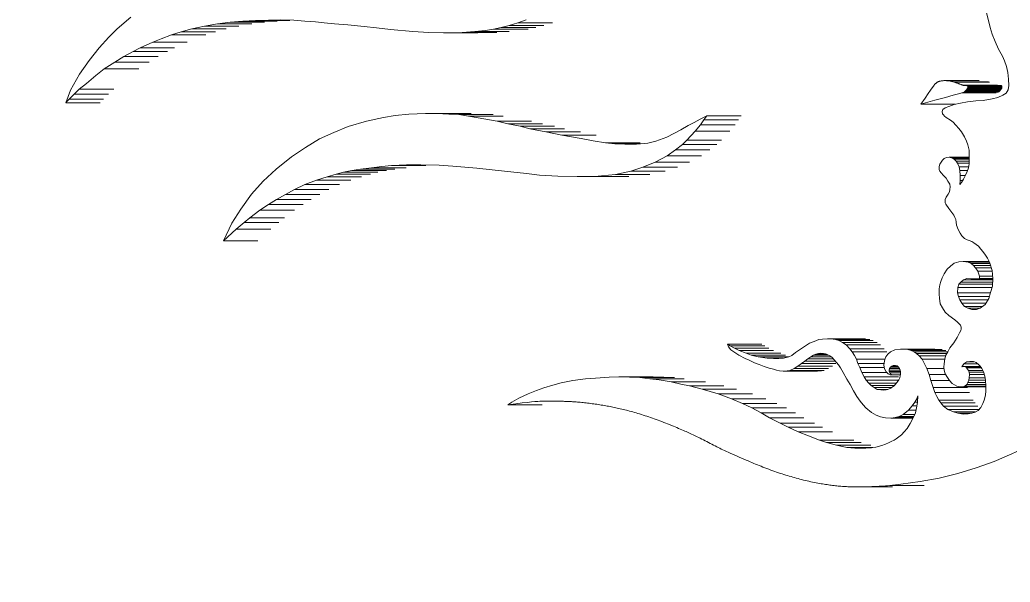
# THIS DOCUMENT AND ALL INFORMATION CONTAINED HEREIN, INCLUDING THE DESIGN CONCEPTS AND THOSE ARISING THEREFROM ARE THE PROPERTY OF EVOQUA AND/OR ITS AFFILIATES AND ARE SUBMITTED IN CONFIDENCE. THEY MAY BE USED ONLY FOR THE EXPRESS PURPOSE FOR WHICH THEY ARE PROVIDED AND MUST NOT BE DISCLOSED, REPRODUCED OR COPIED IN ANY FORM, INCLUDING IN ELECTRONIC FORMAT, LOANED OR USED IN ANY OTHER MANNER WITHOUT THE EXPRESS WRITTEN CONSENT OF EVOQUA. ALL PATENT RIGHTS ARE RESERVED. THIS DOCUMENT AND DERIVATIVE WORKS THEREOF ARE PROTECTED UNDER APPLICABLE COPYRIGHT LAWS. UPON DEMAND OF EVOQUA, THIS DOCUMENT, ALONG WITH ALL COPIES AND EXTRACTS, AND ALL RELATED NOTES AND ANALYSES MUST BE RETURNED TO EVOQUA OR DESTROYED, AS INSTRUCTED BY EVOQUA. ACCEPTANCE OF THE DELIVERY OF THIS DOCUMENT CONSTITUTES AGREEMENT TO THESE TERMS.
# Model space of a CAD drawing. Header units: inches. Extents: x 12 to 318, y 5 to 204.
# Drawn here: x 234.382 to 235.28, y 84.604 to 85.115 of the extents above; entities that cross this region are included whole.
import ezdxf

# ---------------------------------------------------------------- set-up
doc = ezdxf.new("R2010")
doc.units = ezdxf.units.IN
doc.header["$LTSCALE"] = 9.5
doc.header["$MEASUREMENT"] = 0
doc.layers.add('Visible', color=7, linetype='Continuous', lineweight=18)

msp = doc.modelspace()

# ---------------------------------------------------------------- linework, layer by layer
at = {"layer": 'Visible'}
for p, q in [((234.469934, 85.106568), (234.482436, 85.117139)), ((235.262278, 85.107885), (235.258911, 85.12145)), ((234.462442, 85.099111), (234.469934, 85.106568)), ((234.537834, 85.106454), (234.528176, 85.103792)), ((234.549189, 85.109003), (234.537834, 85.106454)), ((234.569084, 85.106454), (234.537834, 85.106454)), ((234.560979, 85.111153), (234.549189, 85.109003)), ((234.580439, 85.109003), (234.549189, 85.109003)), ((234.572466, 85.112726), (234.560979, 85.111153)), ((234.592229, 85.111153), (234.560979, 85.111153)), ((234.583961, 85.1136), (234.572466, 85.112726)), ((234.603716, 85.112726), (234.572466, 85.112726)), ((234.59546, 85.114195), (234.583961, 85.1136)), ((234.615211, 85.1136), (234.583961, 85.1136)), ((234.607326, 85.114377), (234.59546, 85.114195)), ((234.62671, 85.114195), (234.59546, 85.114195)), ((234.618464, 85.114687), (234.607326, 85.114377)), ((234.630399, 85.114435), (234.618464, 85.114687)), ((234.640462, 85.113471), (234.630399, 85.114435)), ((234.649914, 85.112917), (234.640462, 85.113471)), ((234.657919, 85.111921), (234.649914, 85.112917)), ((234.667373, 85.111228), (234.657919, 85.111921)), ((234.679375, 85.110154), (234.667373, 85.111228)), ((234.694099, 85.10884), (234.679375, 85.110154)), ((234.705498, 85.107477), (234.694099, 85.10884)), ((234.717989, 85.105991), (234.705498, 85.107477)), ((234.738293, 85.104059), (234.717989, 85.105991)), ((234.811592, 85.106166), (234.804215, 85.105215)), ((234.818599, 85.107671), (234.811592, 85.106166)), ((234.842842, 85.106166), (234.811592, 85.106166)), ((234.825843, 85.109598), (234.818599, 85.107671)), ((234.849849, 85.107671), (234.818599, 85.107671)), ((234.833688, 85.111953), (234.825843, 85.109598)), ((234.857093, 85.109598), (234.825843, 85.109598)), ((234.841163, 85.114861), (234.833688, 85.111953)), ((234.864938, 85.111953), (234.833688, 85.111953)), ((235.264042, 85.101641), (235.262278, 85.107885)), ((234.453763, 85.089362), (234.462442, 85.099111)), ((234.510082, 85.097507), (234.502365, 85.094595)), ((234.519246, 85.101001), (234.510082, 85.097507)), ((234.528176, 85.103792), (234.519246, 85.101001)), ((234.550496, 85.101001), (234.519246, 85.101001)), ((234.559426, 85.103792), (234.528176, 85.103792)), ((234.752715, 85.103162), (234.738293, 85.104059)), ((234.766038, 85.103086), (234.752715, 85.103162)), ((234.783234, 85.103209), (234.766038, 85.103086)), ((234.797288, 85.103086), (234.766038, 85.103086)), ((234.794608, 85.104082), (234.783234, 85.103209)), ((234.814484, 85.103209), (234.783234, 85.103209)), ((234.804215, 85.105215), (234.794608, 85.104082)), ((234.825858, 85.104082), (234.794608, 85.104082)), ((235.266712, 85.094955), (235.264042, 85.101641)), ((234.444802, 85.077861), (234.453763, 85.089362)), ((234.490985, 85.089358), (234.484483, 85.086045)), ((234.502365, 85.094595), (234.490985, 85.089358)), ((234.522235, 85.089358), (234.490985, 85.089358)), ((234.533615, 85.094595), (234.502365, 85.094595)), ((235.269819, 85.088217), (235.266712, 85.094955)), ((235.27328, 85.081691), (235.269819, 85.088217)), ((234.476058, 85.081446), (234.467881, 85.076431)), ((234.484483, 85.086045), (234.476058, 85.081446)), ((234.507308, 85.081446), (234.476058, 85.081446)), ((234.515733, 85.086045), (234.484483, 85.086045)), ((235.275201, 85.077403), (235.27328, 85.081691)), ((234.436005, 85.065314), (234.444802, 85.077861)), ((234.458355, 85.070223), (234.450674, 85.064098)), ((234.467881, 85.076431), (234.458355, 85.070223)), ((234.489605, 85.070223), (234.458355, 85.070223)), ((234.499131, 85.076431), (234.467881, 85.076431)), ((235.276953, 85.072252), (235.275201, 85.077403)), ((235.278173, 85.066822), (235.276953, 85.072252)), ((234.427684, 85.05085), (234.436005, 85.065314)), ((234.450674, 85.064098), (234.442156, 85.057122)), ((235.278866, 85.060767), (235.278173, 85.066822)), ((234.442156, 85.057122), (234.435678, 85.051714)), ((235.208076, 85.050961), (235.209608, 85.053123)), ((235.209608, 85.053123), (235.210647, 85.054561)), ((235.210647, 85.054561), (235.211317, 85.055451)), ((235.211317, 85.055451), (235.211738, 85.055971)), ((235.211738, 85.055971), (235.212033, 85.056296)), ((235.212033, 85.056296), (235.212305, 85.056574)), ((235.212305, 85.056574), (235.212575, 85.056836)), ((235.212575, 85.056836), (235.212842, 85.057081)), ((235.212842, 85.057081), (235.213109, 85.05731)), ((235.213109, 85.05731), (235.213377, 85.057525)), ((235.213377, 85.057525), (235.213645, 85.057725)), ((235.213645, 85.057725), (235.213915, 85.057911)), ((235.213915, 85.057911), (235.214188, 85.058084)), ((235.214188, 85.058084), (235.214465, 85.058244)), ((235.214465, 85.058244), (235.214746, 85.058393)), ((235.214746, 85.058393), (235.215033, 85.058531)), ((235.215033, 85.058531), (235.215326, 85.058658)), ((235.215326, 85.058658), (235.215625, 85.058775)), ((235.215625, 85.058775), (235.215932, 85.058884)), ((235.215932, 85.058884), (235.216248, 85.058984)), ((235.216248, 85.058984), (235.216572, 85.059076)), ((235.216572, 85.059076), (235.216906, 85.059162)), ((235.216906, 85.059162), (235.217251, 85.05924)), ((235.217251, 85.05924), (235.217608, 85.059311)), ((235.217608, 85.059311), (235.217977, 85.059374)), ((235.217977, 85.059374), (235.218359, 85.059429)), ((235.218359, 85.059429), (235.218756, 85.059475)), ((235.218756, 85.059475), (235.219168, 85.059513)), ((235.219168, 85.059513), (235.219596, 85.059541)), ((235.219596, 85.059541), (235.220041, 85.05956)), ((235.220041, 85.05956), (235.2205, 85.059569)), ((235.2205, 85.059569), (235.220971, 85.059571)), ((235.252221, 85.059571), (235.220971, 85.059571)), ((235.220971, 85.059571), (235.221451, 85.059564)), ((235.221451, 85.059564), (235.221937, 85.059549)), ((235.221937, 85.059549), (235.222426, 85.059527)), ((235.222426, 85.059527), (235.222916, 85.059499)), ((235.222916, 85.059499), (235.223404, 85.059465)), ((235.223404, 85.059465), (235.223887, 85.059424)), ((235.223887, 85.059424), (235.224365, 85.059378)), ((235.224365, 85.059378), (235.224837, 85.059327)), ((235.224837, 85.059327), (235.225303, 85.05927)), ((235.225303, 85.05927), (235.225761, 85.059207)), ((235.225761, 85.059207), (235.226211, 85.059138)), ((235.226211, 85.059138), (235.226653, 85.059063)), ((235.226653, 85.059063), (235.227086, 85.058983)), ((235.227086, 85.058983), (235.22751, 85.058897)), ((235.22751, 85.058897), (235.227925, 85.058805)), ((235.227925, 85.058805), (235.228332, 85.058707)), ((235.228332, 85.058707), (235.228734, 85.058601)), ((235.259984, 85.058601), (235.228734, 85.058601)), ((235.228734, 85.058601), (235.229129, 85.058489)), ((235.260379, 85.058489), (235.229129, 85.058489)), ((235.229129, 85.058489), (235.229521, 85.058369)), ((235.260771, 85.058369), (235.229521, 85.058369)), ((235.229521, 85.058369), (235.229909, 85.058242)), ((235.261159, 85.058242), (235.229909, 85.058242)), ((235.229909, 85.058242), (235.230294, 85.058106)), ((235.261544, 85.058106), (235.230294, 85.058106)), ((235.230294, 85.058106), (235.230679, 85.057962)), ((235.230679, 85.057962), (235.231064, 85.057812)), ((235.231064, 85.057812), (235.23145, 85.057655)), ((235.23145, 85.057655), (235.231837, 85.057495)), ((235.231837, 85.057495), (235.232228, 85.057332)), ((235.232228, 85.057332), (235.232623, 85.057167)), ((235.232623, 85.057167), (235.233023, 85.057003)), ((235.233023, 85.057003), (235.233429, 85.05684)), ((235.233429, 85.05684), (235.233842, 85.05668)), ((235.233842, 85.05668), (235.234257, 85.056523)), ((235.234257, 85.056523), (235.234668, 85.056372)), ((235.234668, 85.056372), (235.235073, 85.056226)), ((235.235073, 85.056226), (235.235464, 85.056088)), ((235.235464, 85.056088), (235.235837, 85.055957)), ((235.235837, 85.055957), (235.236188, 85.055834)), ((235.236188, 85.055834), (235.236511, 85.055722)), ((235.236511, 85.055722), (235.236802, 85.05562)), ((235.236802, 85.05562), (235.237065, 85.055528)), ((235.237065, 85.055528), (235.237302, 85.055447)), ((235.237302, 85.055447), (235.23752, 85.055375)), ((235.23752, 85.055375), (235.237721, 85.055313)), ((235.268971, 85.055313), (235.237721, 85.055313)), ((235.237721, 85.055313), (235.237909, 85.05526)), ((235.269159, 85.05526), (235.237909, 85.05526)), ((235.237909, 85.05526), (235.238089, 85.055216)), ((235.269339, 85.055216), (235.238089, 85.055216)), ((235.238089, 85.055216), (235.238265, 85.055181)), ((235.269515, 85.055181), (235.238265, 85.055181)), ((235.238265, 85.055181), (235.23844, 85.055154)), ((235.240216, 85.055154), (235.23844, 85.055154)), ((235.23844, 85.055154), (235.238615, 85.055135)), ((235.23978, 85.055135), (235.238615, 85.055135)), ((235.238615, 85.055135), (235.238789, 85.055122)), ((235.239518, 85.055122), (235.238789, 85.055122)), ((235.238789, 85.055122), (235.238962, 85.055115)), ((235.239303, 85.055115), (235.238962, 85.055115)), ((235.238962, 85.055115), (235.239133, 85.055113)), ((235.239133, 85.055113), (235.239303, 85.055115)), ((235.239303, 85.055115), (235.239472, 85.05512)), ((235.239472, 85.05512), (235.239638, 85.055127)), ((235.239638, 85.055127), (235.239802, 85.055136)), ((235.239802, 85.055136), (235.239962, 85.055144)), ((235.239962, 85.055144), (235.24012, 85.055151)), ((235.24012, 85.055151), (235.240274, 85.055156)), ((235.240274, 85.055156), (235.240423, 85.055156)), ((235.271673, 85.055156), (235.240423, 85.055156)), ((235.240423, 85.055156), (235.240568, 85.05515)), ((235.271818, 85.05515), (235.240568, 85.05515)), ((235.240568, 85.05515), (235.240708, 85.055137)), ((235.271958, 85.055137), (235.240708, 85.055137)), ((235.240708, 85.055137), (235.240842, 85.055116)), ((235.272092, 85.055116), (235.240842, 85.055116)), ((235.240842, 85.055116), (235.24097, 85.055085)), ((235.27222, 85.055085), (235.24097, 85.055085)), ((235.24097, 85.055085), (235.241092, 85.055045)), ((235.272342, 85.055045), (235.241092, 85.055045)), ((235.241092, 85.055045), (235.241207, 85.054996)), ((235.241304, 85.052076), (235.241118, 85.051802)), ((235.272457, 85.054996), (235.241207, 85.054996)), ((235.241207, 85.054996), (235.241315, 85.054938)), ((235.241461, 85.052333), (235.241304, 85.052076)), ((235.272554, 85.052076), (235.241304, 85.052076)), ((235.272565, 85.054938), (235.241315, 85.054938)), ((235.241315, 85.054938), (235.241415, 85.054873)), ((235.272665, 85.054873), (235.241415, 85.054873)), ((235.241415, 85.054873), (235.241507, 85.0548)), ((235.241589, 85.052572), (235.241461, 85.052333)), ((235.272711, 85.052333), (235.241461, 85.052333)), ((235.272757, 85.0548), (235.241507, 85.0548)), ((235.241507, 85.0548), (235.24159, 85.054721)), ((235.241691, 85.052794), (235.241589, 85.052572)), ((235.272839, 85.052572), (235.241589, 85.052572)), ((235.27284, 85.054721), (235.24159, 85.054721)), ((235.24159, 85.054721), (235.241663, 85.054636)), ((235.272913, 85.054636), (235.241663, 85.054636)), ((235.241663, 85.054636), (235.241727, 85.054544)), ((235.241769, 85.053002), (235.241691, 85.052794)), ((235.272941, 85.052794), (235.241691, 85.052794)), ((235.272977, 85.054544), (235.241727, 85.054544)), ((235.241727, 85.054544), (235.241782, 85.054446)), ((235.241828, 85.053194), (235.241769, 85.053002)), ((235.273019, 85.053002), (235.241769, 85.053002)), ((235.273032, 85.054446), (235.241782, 85.054446)), ((235.241782, 85.054446), (235.241827, 85.054342)), ((235.273077, 85.054342), (235.241827, 85.054342)), ((235.241827, 85.054342), (235.241862, 85.05423)), ((235.241868, 85.053374), (235.241828, 85.053194)), ((235.273078, 85.053194), (235.241828, 85.053194)), ((235.273112, 85.05423), (235.241862, 85.05423)), ((235.241862, 85.05423), (235.241888, 85.05411)), ((235.241894, 85.053542), (235.241868, 85.053374)), ((235.273118, 85.053374), (235.241868, 85.053374)), ((235.273138, 85.05411), (235.241888, 85.05411)), ((235.241888, 85.05411), (235.241904, 85.053982)), ((235.241907, 85.053698), (235.241894, 85.053542)), ((235.273144, 85.053542), (235.241894, 85.053542)), ((235.273154, 85.053982), (235.241904, 85.053982)), ((235.241904, 85.053982), (235.24191, 85.053845)), ((235.24191, 85.053845), (235.241907, 85.053698)), ((235.273157, 85.053698), (235.241907, 85.053698)), ((235.27316, 85.053845), (235.24191, 85.053845)), ((235.278351, 85.051302), (235.279019, 85.055219)), ((235.279019, 85.055219), (235.278866, 85.060767)), ((234.42352, 85.03954), (234.427684, 85.05085)), ((234.431005, 85.047312), (234.426471, 85.042697)), ((234.435678, 85.051714), (234.431005, 85.047312)), ((234.462255, 85.047312), (234.431005, 85.047312)), ((234.466928, 85.051714), (234.435678, 85.051714)), ((235.199305, 85.038364), (235.203047, 85.043759)), ((235.203047, 85.043759), (235.20593, 85.047899)), ((235.20593, 85.047899), (235.208076, 85.050961)), ((235.221684, 85.044383), (235.212043, 85.041775)), ((235.228671, 85.046306), (235.221684, 85.044383)), ((235.233446, 85.047663), (235.228671, 85.046306)), ((235.236453, 85.048571), (235.233446, 85.047663)), ((235.238135, 85.049147), (235.236453, 85.048571)), ((235.267703, 85.048571), (235.236453, 85.048571)), ((235.238933, 85.049509), (235.238135, 85.049147)), ((235.269385, 85.049147), (235.238135, 85.049147)), ((235.239291, 85.049775), (235.238933, 85.049509)), ((235.270183, 85.049509), (235.238933, 85.049509)), ((235.239578, 85.050041), (235.239291, 85.049775)), ((235.270541, 85.049775), (235.239291, 85.049775)), ((235.239863, 85.050323), (235.239578, 85.050041)), ((235.270828, 85.050041), (235.239578, 85.050041)), ((235.240143, 85.050616), (235.239863, 85.050323)), ((235.271113, 85.050323), (235.239863, 85.050323)), ((235.240412, 85.050916), (235.240143, 85.050616)), ((235.271393, 85.050616), (235.240143, 85.050616)), ((235.240667, 85.051217), (235.240412, 85.050916)), ((235.271662, 85.050916), (235.240412, 85.050916)), ((235.240904, 85.051513), (235.240667, 85.051217)), ((235.271917, 85.051217), (235.240667, 85.051217)), ((235.241118, 85.051802), (235.240904, 85.051513)), ((235.272154, 85.051513), (235.240904, 85.051513)), ((235.272368, 85.051802), (235.241118, 85.051802)), ((235.2641, 85.042963), (235.269252, 85.044378)), ((235.269252, 85.044378), (235.273686, 85.046296)), ((235.273686, 85.046296), (235.276605, 85.048191)), ((235.276605, 85.048191), (235.278351, 85.051302)), ((234.424522, 85.040587), (234.42352, 85.03954)), ((234.45477, 85.03954), (234.42352, 85.03954)), ((234.426471, 85.042697), (234.424522, 85.040587)), ((234.457721, 85.042697), (234.426471, 85.042697)), ((235.212043, 85.041775), (235.199305, 85.038364)), ((235.230555, 85.038364), (235.199305, 85.038364)), ((235.219188, 85.033408), (235.221222, 85.034776)), ((235.221222, 85.034776), (235.224681, 85.036165)), ((235.224681, 85.036165), (235.229651, 85.037886)), ((235.229651, 85.037886), (235.235161, 85.039204)), ((235.235161, 85.039204), (235.241654, 85.040228)), ((235.241654, 85.040228), (235.249039, 85.041266)), ((235.249039, 85.041266), (235.255806, 85.041678)), ((235.255806, 85.041678), (235.2641, 85.042963)), ((234.696229, 85.022759), (234.711729, 85.026029)), ((234.711729, 85.026029), (234.722412, 85.027816)), ((234.722412, 85.027816), (234.734635, 85.029225)), ((234.734635, 85.029225), (234.749867, 85.029878)), ((234.749867, 85.029878), (234.75987, 85.029895)), ((234.79112, 85.029895), (234.75987, 85.029895)), ((234.75987, 85.029895), (234.77094, 85.02925)), ((234.77094, 85.02925), (234.780125, 85.028711)), ((234.811375, 85.028711), (234.780125, 85.028711)), ((234.780125, 85.028711), (234.788967, 85.027353)), ((234.820217, 85.027353), (234.788967, 85.027353)), ((234.788967, 85.027353), (234.804462, 85.024599)), ((234.998936, 85.024467), (235.002563, 85.026287)), ((235.005143, 85.027647), (235.002489, 85.023896)), ((235.002563, 85.026287), (235.005143, 85.027647)), ((235.036393, 85.027647), (235.005143, 85.027647)), ((235.218674, 85.03155), (235.219188, 85.033408)), ((235.218786, 85.029598), (235.218674, 85.03155)), ((235.219779, 85.028483), (235.218786, 85.029598)), ((235.220771, 85.02747), (235.219779, 85.028483)), ((235.222189, 85.026254), (235.220771, 85.02747)), ((235.226113, 85.023679), (235.222189, 85.026254)), ((234.666705, 85.012656), (234.679789, 85.018095)), ((234.679789, 85.018095), (234.696229, 85.022759)), ((234.804462, 85.024599), (234.814839, 85.022857)), ((234.846089, 85.022857), (234.814839, 85.022857)), ((234.814839, 85.022857), (234.824634, 85.020427)), ((234.855884, 85.020427), (234.824634, 85.020427)), ((234.824634, 85.020427), (234.835605, 85.018151)), ((234.866855, 85.018151), (234.835605, 85.018151)), ((234.835605, 85.018151), (234.844574, 85.01598)), ((234.981599, 85.014968), (234.988291, 85.018873)), ((234.988291, 85.018873), (234.993674, 85.021535)), ((234.993674, 85.021535), (234.998936, 85.024467)), ((234.999445, 85.019414), (234.994586, 85.013658)), ((235.002489, 85.023896), (234.999445, 85.019414)), ((235.030695, 85.019414), (234.999445, 85.019414)), ((235.033739, 85.023896), (235.002489, 85.023896)), ((235.228718, 85.02183), (235.226113, 85.023679)), ((235.231147, 85.019187), (235.228718, 85.02183)), ((235.233732, 85.016027), (235.231147, 85.019187)), ((234.653627, 85.006665), (234.666705, 85.012656)), ((234.875824, 85.01598), (234.844574, 85.01598)), ((234.844574, 85.01598), (234.859147, 85.013229)), ((234.890397, 85.013229), (234.859147, 85.013229)), ((234.859147, 85.013229), (234.873539, 85.010191)), ((234.904789, 85.010191), (234.873539, 85.010191)), ((234.873539, 85.010191), (234.891111, 85.00693)), ((234.958968, 85.004564), (234.968729, 85.00839)), ((234.968729, 85.00839), (234.975284, 85.011477)), ((234.975284, 85.011477), (234.981599, 85.014968)), ((234.994586, 85.013658), (234.987052, 85.005696)), ((235.025836, 85.013658), (234.994586, 85.013658)), ((235.236164, 85.013038), (235.233732, 85.016027)), ((235.238764, 85.008582), (235.236164, 85.013038)), ((235.240757, 85.004721), (235.238764, 85.008582)), ((234.628235, 84.990559), (234.640807, 84.999024)), ((234.640807, 84.999024), (234.653627, 85.006665)), ((234.891111, 85.00693), (234.90196, 85.005059)), ((234.90196, 85.005059), (234.913205, 85.003186)), ((234.944455, 85.003186), (234.913205, 85.003186)), ((234.913205, 85.003186), (234.921689, 85.002229)), ((234.944861, 85.002229), (234.921689, 85.002229)), ((234.921689, 85.002229), (234.930636, 85.001959)), ((234.930636, 85.001959), (234.941345, 85.001987)), ((234.941345, 85.001987), (234.951458, 85.002685)), ((234.951458, 85.002685), (234.958968, 85.004564)), ((234.982893, 85.001609), (234.976691, 84.996661)), ((234.987052, 85.005696), (234.982893, 85.001609)), ((235.014143, 85.001609), (234.982893, 85.001609)), ((235.018302, 85.005696), (234.987052, 85.005696)), ((235.241995, 85.001282), (235.240757, 85.004721)), ((235.243031, 84.996331), (235.241995, 85.001282)), ((234.614261, 84.979316), (234.628235, 84.990559)), ((234.969059, 84.991219), (234.958248, 84.985609)), ((234.976691, 84.996661), (234.969059, 84.991219)), ((235.000309, 84.991219), (234.969059, 84.991219)), ((235.007941, 84.996661), (234.976691, 84.996661)), ((235.220557, 84.988788), (235.222419, 84.989767)), ((235.222419, 84.989767), (235.225115, 84.989981)), ((235.243249, 84.989981), (235.225115, 84.989981)), ((235.225115, 84.989981), (235.227971, 84.989333)), ((235.243232, 84.989333), (235.227971, 84.989333)), ((235.227971, 84.989333), (235.229407, 84.988231)), ((235.243252, 84.990109), (235.243031, 84.996331)), ((235.243096, 84.984055), (235.243252, 84.990109)), ((234.700949, 84.980564), (234.690807, 84.979226)), ((234.710069, 84.981532), (234.700949, 84.980564)), ((234.732199, 84.980564), (234.700949, 84.980564)), ((234.718881, 84.982496), (234.710069, 84.981532)), ((234.732658, 84.983184), (234.718881, 84.982496)), ((234.750131, 84.982496), (234.718881, 84.982496)), ((234.745483, 84.983143), (234.732658, 84.983184)), ((234.762312, 84.982809), (234.745483, 84.983143)), ((234.774531, 84.981931), (234.762312, 84.982809)), ((234.796384, 84.980017), (234.774531, 84.981931)), ((234.947085, 84.980916), (234.936147, 84.977435)), ((234.958248, 84.985609), (234.947085, 84.980916)), ((234.978335, 84.980916), (234.947085, 84.980916)), ((234.989498, 84.985609), (234.958248, 84.985609)), ((235.215991, 84.981714), (235.216567, 84.983798)), ((235.216022, 84.979035), (235.215991, 84.981714)), ((235.216567, 84.983798), (235.217594, 84.985716)), ((235.217594, 84.985716), (235.218998, 84.987467)), ((235.218998, 84.987467), (235.220557, 84.988788)), ((235.243204, 84.988231), (235.229407, 84.988231)), ((235.229407, 84.988231), (235.231377, 84.986359)), ((235.243156, 84.986359), (235.231377, 84.986359)), ((235.231377, 84.986359), (235.232672, 84.984563)), ((235.24311, 84.984563), (235.232672, 84.984563)), ((235.232672, 84.984563), (235.233982, 84.981471)), ((235.242594, 84.981471), (235.233982, 84.981471)), ((235.233982, 84.981471), (235.234696, 84.978023)), ((235.241226, 84.977195), (235.242389, 84.980412)), ((235.242389, 84.980412), (235.243096, 84.984055)), ((234.602674, 84.968384), (234.614261, 84.979316)), ((234.660477, 84.972346), (234.650869, 84.96924)), ((234.66876, 84.974722), (234.660477, 84.972346)), ((234.691727, 84.972346), (234.660477, 84.972346)), ((234.675348, 84.976386), (234.66876, 84.974722)), ((234.70001, 84.974722), (234.66876, 84.974722)), ((234.683126, 84.978043), (234.675348, 84.976386)), ((234.706598, 84.976386), (234.675348, 84.976386)), ((234.690807, 84.979226), (234.683126, 84.978043)), ((234.714376, 84.978043), (234.683126, 84.978043)), ((234.722057, 84.979226), (234.690807, 84.979226)), ((234.821445, 84.97756), (234.796384, 84.980017)), ((234.841375, 84.975261), (234.821445, 84.97756)), ((234.853294, 84.973667), (234.841375, 84.975261)), ((234.869777, 84.972741), (234.853294, 84.973667)), ((234.887323, 84.972536), (234.869777, 84.972741)), ((234.903123, 84.972541), (234.887323, 84.972536)), ((234.918573, 84.972536), (234.887323, 84.972536)), ((234.922125, 84.974499), (234.903123, 84.972541)), ((234.934373, 84.972541), (234.903123, 84.972541)), ((234.936147, 84.977435), (234.922125, 84.974499)), ((234.953375, 84.974499), (234.922125, 84.974499)), ((234.967397, 84.977435), (234.936147, 84.977435)), ((235.216564, 84.977486), (235.216022, 84.979035)), ((235.217708, 84.975775), (235.216564, 84.977486)), ((235.219908, 84.973474), (235.217708, 84.975775)), ((235.222185, 84.971001), (235.219908, 84.973474)), ((235.241525, 84.978023), (235.234696, 84.978023)), ((235.234696, 84.978023), (235.235047, 84.973532)), ((235.235047, 84.973532), (235.235024, 84.969036)), ((235.239733, 84.973532), (235.235047, 84.973532)), ((235.238083, 84.970207), (235.239549, 84.973082)), ((235.239549, 84.973082), (235.241226, 84.977195)), ((234.591814, 84.956637), (234.602674, 84.968384)), ((234.64045, 84.965175), (234.630857, 84.960768)), ((234.650869, 84.96924), (234.64045, 84.965175)), ((234.6717, 84.965175), (234.64045, 84.965175)), ((234.682119, 84.96924), (234.650869, 84.96924)), ((235.223863, 84.968433), (235.222185, 84.971001)), ((235.225468, 84.965691), (235.223863, 84.968433)), ((235.225798, 84.963102), (235.225468, 84.965691)), ((235.225674, 84.960852), (235.225798, 84.963102)), ((235.235024, 84.969036), (235.234768, 84.965228)), ((235.234768, 84.965228), (235.236244, 84.967152)), ((235.237378, 84.969036), (235.235024, 84.969036)), ((235.236244, 84.967152), (235.238083, 84.970207)), ((234.582409, 84.942981), (234.591814, 84.956637)), ((234.622674, 84.956224), (234.614724, 84.951605)), ((234.630857, 84.960768), (234.622674, 84.956224)), ((234.653924, 84.956224), (234.622674, 84.956224)), ((234.662107, 84.960768), (234.630857, 84.960768)), ((235.221486, 84.951767), (235.22223, 84.953822)), ((235.22223, 84.953822), (235.223998, 84.956676)), ((235.223998, 84.956676), (235.225173, 84.958769)), ((235.225173, 84.958769), (235.225674, 84.960852)), ((234.607491, 84.947115), (234.59965, 84.942024)), ((234.614724, 84.951605), (234.607491, 84.947115)), ((234.638741, 84.947115), (234.607491, 84.947115)), ((234.645974, 84.951605), (234.614724, 84.951605)), ((235.221266, 84.950333), (235.221486, 84.951767)), ((235.221402, 84.948769), (235.221266, 84.950333)), ((235.222008, 84.947416), (235.221402, 84.948769)), ((235.22456, 84.943639), (235.222008, 84.947416)), ((234.57419, 84.930171), (234.582409, 84.942981)), ((234.59965, 84.942024), (234.590571, 84.935097)), ((234.6309, 84.942024), (234.59965, 84.942024)), ((235.227531, 84.939979), (235.22456, 84.943639)), ((235.229103, 84.93751), (235.227531, 84.939979)), ((235.230196, 84.935487), (235.229103, 84.93751)), ((235.230916, 84.933513), (235.230196, 84.935487)), ((234.566486, 84.91406), (234.57419, 84.930171)), ((234.585387, 84.930876), (234.578174, 84.924729)), ((234.590571, 84.935097), (234.585387, 84.930876)), ((234.616637, 84.930876), (234.585387, 84.930876)), ((234.621821, 84.935097), (234.590571, 84.935097)), ((235.231177, 84.931081), (235.230916, 84.933513)), ((235.231626, 84.928405), (235.231177, 84.931081)), ((235.233024, 84.924506), (235.231626, 84.928405)), ((234.578174, 84.924729), (234.566486, 84.91406)), ((234.609424, 84.924729), (234.578174, 84.924729)), ((235.234848, 84.921186), (235.233024, 84.924506)), ((235.236514, 84.918636), (235.234848, 84.921186)), ((235.238996, 84.916356), (235.236514, 84.918636)), ((234.597736, 84.91406), (234.566486, 84.91406)), ((235.241243, 84.915103), (235.238996, 84.916356)), ((235.243197, 84.914417), (235.241243, 84.915103)), ((235.245588, 84.913509), (235.243197, 84.914417)), ((235.247237, 84.912505), (235.245588, 84.913509)), ((235.249412, 84.910993), (235.247237, 84.912505)), ((235.251441, 84.909307), (235.249412, 84.910993)), ((235.253779, 84.906595), (235.251441, 84.909307)), ((235.25559, 84.904391), (235.253779, 84.906595)), ((235.258009, 84.90108), (235.25559, 84.904391)), ((235.259603, 84.898357), (235.258009, 84.90108)), ((235.223128, 84.888346), (235.226157, 84.891275)), ((235.226157, 84.891275), (235.229593, 84.893931)), ((235.229593, 84.893931), (235.233769, 84.895204)), ((235.233769, 84.895204), (235.237797, 84.895451)), ((235.261096, 84.895451), (235.237797, 84.895451)), ((235.237797, 84.895451), (235.242156, 84.894867)), ((235.261329, 84.894867), (235.242156, 84.894867)), ((235.242156, 84.894867), (235.24491, 84.8937)), ((235.261786, 84.8937), (235.24491, 84.8937)), ((235.24491, 84.8937), (235.247189, 84.891783)), ((235.262435, 84.891783), (235.247189, 84.891783)), ((235.247189, 84.891783), (235.248986, 84.889671)), ((235.260819, 84.896144), (235.259603, 84.898357)), ((235.261739, 84.89384), (235.260819, 84.896144)), ((235.26399, 84.887189), (235.261739, 84.89384)), ((235.218702, 84.880747), (235.220435, 84.884214)), ((235.220435, 84.884214), (235.223128, 84.888346)), ((235.26315, 84.889671), (235.248986, 84.889671)), ((235.248986, 84.889671), (235.251037, 84.886541)), ((235.264052, 84.886541), (235.251037, 84.886541)), ((235.251037, 84.886541), (235.252421, 84.882262)), ((235.264458, 84.882262), (235.252421, 84.882262)), ((235.252421, 84.882262), (235.252534, 84.879876)), ((235.264667, 84.880057), (235.26399, 84.887189)), ((235.215957, 84.870744), (235.216519, 84.874298)), ((235.216519, 84.874298), (235.217452, 84.877287)), ((235.217452, 84.877287), (235.218702, 84.880747)), ((235.233767, 84.874742), (235.232968, 84.871708)), ((235.23541, 84.876828), (235.233767, 84.874742)), ((235.264268, 84.874742), (235.233767, 84.874742)), ((235.237888, 84.878788), (235.23541, 84.876828)), ((235.264425, 84.876828), (235.23541, 84.876828)), ((235.240969, 84.880072), (235.237888, 84.878788)), ((235.264572, 84.878788), (235.237888, 84.878788)), ((235.244543, 84.879852), (235.240969, 84.880072)), ((235.245022, 84.879762), (235.244543, 84.879852)), ((235.252534, 84.879876), (235.245022, 84.879762)), ((235.264645, 84.879762), (235.245022, 84.879762)), ((235.264654, 84.879876), (235.252534, 84.879876)), ((235.262552, 84.867251), (235.264151, 84.873181)), ((235.264151, 84.873181), (235.264667, 84.880057)), ((235.215885, 84.865909), (235.215957, 84.870744)), ((235.216056, 84.862102), (235.215885, 84.865909)), ((235.232968, 84.871708), (235.232665, 84.867034)), ((235.262489, 84.867034), (235.232665, 84.867034)), ((235.232665, 84.867034), (235.233299, 84.863609)), ((235.263754, 84.871708), (235.232968, 84.871708)), ((235.261494, 84.863609), (235.233299, 84.863609)), ((235.233299, 84.863609), (235.234524, 84.860606)), ((235.260948, 84.861732), (235.262552, 84.867251)), ((235.21694, 84.857026), (235.216056, 84.862102)), ((235.218824, 84.853319), (235.21694, 84.857026)), ((235.260228, 84.860606), (235.234524, 84.860606)), ((235.234524, 84.860606), (235.236345, 84.857612)), ((235.258311, 84.857612), (235.236345, 84.857612)), ((235.236345, 84.857612), (235.238877, 84.854767)), ((235.255245, 84.854767), (235.238877, 84.854767)), ((235.238877, 84.854767), (235.241755, 84.853025)), ((235.253064, 84.853198), (235.257551, 84.856426)), ((235.257551, 84.856426), (235.260948, 84.861732)), ((235.221406, 84.849623), (235.218824, 84.853319)), ((235.224807, 84.846525), (235.221406, 84.849623)), ((235.229998, 84.842548), (235.224807, 84.846525)), ((235.252603, 84.853025), (235.241755, 84.853025)), ((235.241755, 84.853025), (235.245458, 84.851983)), ((235.249822, 84.851983), (235.245458, 84.851983)), ((235.245458, 84.851983), (235.249626, 84.851909)), ((235.249626, 84.851909), (235.253064, 84.853198)), ((235.232434, 84.840534), (235.229998, 84.842548)), ((235.234488, 84.838588), (235.232434, 84.840534)), ((235.235325, 84.837575), (235.234488, 84.838588)), ((235.235725, 84.83597), (235.235325, 84.837575)), ((235.232212, 84.826373), (235.234453, 84.830603)), ((235.234453, 84.830603), (235.235444, 84.832743)), ((235.235444, 84.832743), (235.23581, 84.834067)), ((235.23581, 84.834067), (235.235725, 84.83597)), ((235.024853, 84.817896), (235.023828, 84.820487)), ((235.055078, 84.820487), (235.023828, 84.820487)), ((235.023828, 84.820487), (235.026335, 84.81891)), ((235.057585, 84.81891), (235.026335, 84.81891)), ((235.026335, 84.81891), (235.030091, 84.816815)), ((235.090048, 84.816019), (235.094526, 84.818869)), ((235.094526, 84.818869), (235.098386, 84.82135)), ((235.098386, 84.82135), (235.102333, 84.822935)), ((235.102333, 84.822935), (235.10677, 84.824526)), ((235.10677, 84.824526), (235.11003, 84.825114)), ((235.11003, 84.825114), (235.114615, 84.825364)), ((235.145865, 84.825364), (235.114615, 84.825364)), ((235.114615, 84.825364), (235.117727, 84.825232)), ((235.148977, 84.825232), (235.117727, 84.825232)), ((235.117727, 84.825232), (235.1217, 84.824665)), ((235.15295, 84.824665), (235.1217, 84.824665)), ((235.1217, 84.824665), (235.124742, 84.823814)), ((235.155992, 84.823814), (235.124742, 84.823814)), ((235.124742, 84.823814), (235.128263, 84.821984)), ((235.159513, 84.821984), (235.128263, 84.821984)), ((235.128263, 84.821984), (235.131399, 84.819699)), ((235.162649, 84.819699), (235.131399, 84.819699)), ((235.131399, 84.819699), (235.13486, 84.816254)), ((235.225713, 84.81725), (235.229115, 84.821755)), ((235.229115, 84.821755), (235.232212, 84.826373)), ((235.026845, 84.815366), (235.024853, 84.817896)), ((235.030459, 84.812763), (235.026845, 84.815366)), ((235.061341, 84.816815), (235.030091, 84.816815)), ((235.030091, 84.816815), (235.034471, 84.814639)), ((235.034029, 84.810356), (235.030459, 84.812763)), ((235.039823, 84.807491), (235.034029, 84.810356)), ((235.065721, 84.814639), (235.034471, 84.814639)), ((235.034471, 84.814639), (235.040895, 84.812129)), ((235.072145, 84.812129), (235.040895, 84.812129)), ((235.040895, 84.812129), (235.045345, 84.810582)), ((235.076595, 84.810582), (235.045345, 84.810582)), ((235.045345, 84.810582), (235.051662, 84.808974)), ((235.079371, 84.809038), (235.082079, 84.810246)), ((235.082079, 84.810246), (235.085651, 84.812902)), ((235.085651, 84.812902), (235.090048, 84.816019)), ((235.101978, 84.810555), (235.099589, 84.809077)), ((235.103974, 84.811422), (235.101978, 84.810555)), ((235.115502, 84.810555), (235.101978, 84.810555)), ((235.106357, 84.812), (235.103974, 84.811422)), ((235.113559, 84.811422), (235.103974, 84.811422)), ((235.10866, 84.812134), (235.106357, 84.812)), ((235.110831, 84.812), (235.106357, 84.812)), ((235.11071, 84.812018), (235.10866, 84.812134)), ((235.11289, 84.811706), (235.11071, 84.812018)), ((235.114905, 84.810851), (235.11289, 84.811706)), ((235.117414, 84.809606), (235.114905, 84.810851)), ((235.118794, 84.808396), (235.117414, 84.809606)), ((235.16611, 84.816254), (235.13486, 84.816254)), ((235.13486, 84.816254), (235.137022, 84.813381)), ((235.168272, 84.813381), (235.137022, 84.813381)), ((235.137022, 84.813381), (235.139005, 84.810002)), ((235.139005, 84.810002), (235.140909, 84.806712)), ((235.167516, 84.808892), (235.16936, 84.81139)), ((235.16936, 84.81139), (235.171655, 84.813483)), ((235.171655, 84.813483), (235.17556, 84.815292)), ((235.17556, 84.815292), (235.180726, 84.815886)), ((235.211976, 84.815886), (235.180726, 84.815886)), ((235.180726, 84.815886), (235.18733, 84.815678)), ((235.21858, 84.815678), (235.18733, 84.815678)), ((235.18733, 84.815678), (235.190552, 84.814698)), ((235.221802, 84.814698), (235.190552, 84.814698)), ((235.190552, 84.814698), (235.193062, 84.813604)), ((235.223633, 84.813604), (235.193062, 84.813604)), ((235.193062, 84.813604), (235.195311, 84.811992)), ((235.222745, 84.811992), (235.195311, 84.811992)), ((235.195311, 84.811992), (235.197745, 84.809766)), ((235.221723, 84.809766), (235.197745, 84.809766)), ((235.197745, 84.809766), (235.200367, 84.806719)), ((235.22101, 84.807185), (235.22193, 84.810512)), ((235.22193, 84.810512), (235.223621, 84.813585)), ((235.223621, 84.813585), (235.225713, 84.81725)), ((235.043512, 84.805824), (235.039823, 84.807491)), ((235.0482, 84.80361), (235.043512, 84.805824)), ((235.052614, 84.801954), (235.0482, 84.80361)), ((235.079147, 84.808974), (235.051662, 84.808974)), ((235.051662, 84.808974), (235.059687, 84.807661)), ((235.0572, 84.800252), (235.052614, 84.801954)), ((235.074069, 84.807661), (235.059687, 84.807661)), ((235.059687, 84.807661), (235.065548, 84.807391)), ((235.070518, 84.807391), (235.065548, 84.807391)), ((235.065548, 84.807391), (235.070292, 84.807374)), ((235.070292, 84.807374), (235.07472, 84.807711)), ((235.07472, 84.807711), (235.079371, 84.809038)), ((235.087781, 84.800527), (235.084207, 84.798252)), ((235.090954, 84.802938), (235.087781, 84.800527)), ((235.119031, 84.800527), (235.087781, 84.800527)), ((235.093876, 84.804903), (235.090954, 84.802938)), ((235.122204, 84.802938), (235.090954, 84.802938)), ((235.096838, 84.807115), (235.093876, 84.804903)), ((235.121935, 84.804903), (235.093876, 84.804903)), ((235.099589, 84.809077), (235.096838, 84.807115)), ((235.120016, 84.807115), (235.096838, 84.807115)), ((235.118018, 84.809077), (235.099589, 84.809077)), ((235.120738, 84.806358), (235.118794, 84.808396)), ((235.122858, 84.803781), (235.120738, 84.806358)), ((235.124599, 84.801715), (235.122858, 84.803781)), ((235.126296, 84.798885), (235.124599, 84.801715)), ((235.166517, 84.806712), (235.140909, 84.806712)), ((235.140909, 84.806712), (235.142196, 84.802964)), ((235.16584, 84.802964), (235.142196, 84.802964)), ((235.142196, 84.802964), (235.143873, 84.799132)), ((235.16573, 84.80125), (235.165881, 84.803619)), ((235.166391, 84.79807), (235.16573, 84.80125)), ((235.165881, 84.803619), (235.166471, 84.806612)), ((235.166471, 84.806612), (235.167516, 84.808892)), ((235.172798, 84.800569), (235.17174, 84.7996)), ((235.174299, 84.801097), (235.172798, 84.800569)), ((235.177803, 84.800569), (235.172798, 84.800569)), ((235.176243, 84.801127), (235.174299, 84.801097)), ((235.176333, 84.801097), (235.174299, 84.801097)), ((235.177706, 84.800644), (235.176243, 84.801127)), ((235.178981, 84.799655), (235.177706, 84.800644)), ((235.220937, 84.806719), (235.200367, 84.806719)), ((235.200367, 84.806719), (235.202466, 84.802532)), ((235.202466, 84.802532), (235.204594, 84.798308)), ((235.220246, 84.799614), (235.220311, 84.802673)), ((235.220311, 84.802673), (235.22101, 84.807185)), ((235.238166, 84.802641), (235.236605, 84.799947)), ((235.241006, 84.804426), (235.238166, 84.802641)), ((235.250839, 84.802641), (235.238166, 84.802641)), ((235.243861, 84.804836), (235.241006, 84.804426)), ((235.247477, 84.804426), (235.241006, 84.804426)), ((235.246963, 84.804609), (235.243861, 84.804836)), ((235.249436, 84.80373), (235.246963, 84.804609)), ((235.25152, 84.802112), (235.249436, 84.80373)), ((235.253207, 84.800488), (235.25152, 84.802112)), ((235.254505, 84.798216), (235.253207, 84.800488)), ((235.061657, 84.798597), (235.0572, 84.800252)), ((235.065436, 84.797621), (235.061657, 84.798597)), ((235.068391, 84.79678), (235.065436, 84.797621)), ((235.070914, 84.796326), (235.068391, 84.79678)), ((235.074289, 84.796033), (235.070914, 84.796326)), ((235.07783, 84.796136), (235.074289, 84.796033)), ((235.105539, 84.796033), (235.074289, 84.796033)), ((235.0803, 84.796568), (235.07783, 84.796136)), ((235.10908, 84.796136), (235.07783, 84.796136)), ((235.084207, 84.798252), (235.0803, 84.796568)), ((235.11155, 84.796568), (235.0803, 84.796568)), ((235.115457, 84.798252), (235.084207, 84.798252)), ((235.127558, 84.796738), (235.126296, 84.798885)), ((235.128691, 84.794639), (235.127558, 84.796738)), ((235.132268, 84.788615), (235.128691, 84.794639)), ((235.16617, 84.799132), (235.143873, 84.799132)), ((235.143873, 84.799132), (235.145867, 84.794767)), ((235.168485, 84.794767), (235.145867, 84.794767)), ((235.145867, 84.794767), (235.147779, 84.790849)), ((235.167939, 84.795315), (235.166391, 84.79807)), ((235.169654, 84.793592), (235.167939, 84.795315)), ((235.171448, 84.792693), (235.169654, 84.793592)), ((235.170507, 84.796946), (235.170475, 84.795488)), ((235.180654, 84.795488), (235.170475, 84.795488)), ((235.170475, 84.795488), (235.171022, 84.794375)), ((235.170832, 84.798297), (235.170507, 84.796946)), ((235.180442, 84.796946), (235.170507, 84.796946)), ((235.17174, 84.7996), (235.170832, 84.798297)), ((235.179857, 84.798297), (235.170832, 84.798297)), ((235.180715, 84.794375), (235.171022, 84.794375)), ((235.171022, 84.794375), (235.17251, 84.792708)), ((235.171536, 84.792693), (235.171448, 84.792693)), ((235.17251, 84.792708), (235.171536, 84.792693)), ((235.180711, 84.792693), (235.171536, 84.792693)), ((235.179017, 84.7996), (235.17174, 84.7996)), ((235.180712, 84.792708), (235.17251, 84.792708)), ((235.179822, 84.798378), (235.178981, 84.799655)), ((235.180521, 84.796763), (235.179822, 84.798378)), ((235.180163, 84.789861), (235.180629, 84.791606)), ((235.180685, 84.795195), (235.180521, 84.796763)), ((235.180629, 84.791606), (235.180755, 84.79329)), ((235.180755, 84.79329), (235.180685, 84.795195)), ((235.2204, 84.798308), (235.204594, 84.798308)), ((235.204594, 84.798308), (235.206709, 84.792784)), ((235.221771, 84.792784), (235.206709, 84.792784)), ((235.206709, 84.792784), (235.208464, 84.787459)), ((235.220579, 84.796792), (235.220246, 84.799614)), ((235.221419, 84.793382), (235.220579, 84.796792)), ((235.223306, 84.79018), (235.221419, 84.793382)), ((235.236605, 84.799947), (235.237602, 84.800251)), ((235.253343, 84.800251), (235.237602, 84.800251)), ((235.237602, 84.800251), (235.238852, 84.800212)), ((235.253365, 84.800212), (235.238852, 84.800212)), ((235.238852, 84.800212), (235.239957, 84.799883)), ((235.253553, 84.799883), (235.239957, 84.799883)), ((235.239957, 84.799883), (235.240767, 84.79903)), ((235.25404, 84.79903), (235.240767, 84.79903)), ((235.240767, 84.79903), (235.24163, 84.797889)), ((235.24163, 84.797889), (235.242595, 84.796577)), ((235.255374, 84.796577), (235.242595, 84.796577)), ((235.242595, 84.796577), (235.243012, 84.795141)), ((235.256099, 84.795141), (235.243012, 84.795141)), ((235.243012, 84.795141), (235.243287, 84.792952)), ((235.243287, 84.792952), (235.243122, 84.789892)), ((235.256774, 84.792952), (235.243287, 84.792952)), ((235.256048, 84.795307), (235.254505, 84.798216)), ((235.257286, 84.791293), (235.256048, 84.795307)), ((234.857072, 84.78074), (234.865268, 84.783202)), ((234.865268, 84.783202), (234.872872, 84.785243)), ((234.872872, 84.785243), (234.883456, 84.78733)), ((234.883456, 84.78733), (234.895118, 84.788883)), ((234.895118, 84.788883), (234.904048, 84.789707)), ((234.904048, 84.789707), (234.916613, 84.790585)), ((234.916613, 84.790585), (234.925193, 84.790716)), ((234.956443, 84.790716), (234.925193, 84.790716)), ((234.925193, 84.790716), (234.934967, 84.79059)), ((234.966217, 84.79059), (234.934967, 84.79059)), ((234.934967, 84.79059), (234.944389, 84.790047)), ((234.975639, 84.790047), (234.944389, 84.790047)), ((234.944389, 84.790047), (234.953339, 84.789084)), ((234.984589, 84.789084), (234.953339, 84.789084)), ((234.953339, 84.789084), (234.961695, 84.787974)), ((234.961695, 84.787974), (234.972623, 84.786336)), ((235.003873, 84.786336), (234.972623, 84.786336)), ((234.972623, 84.786336), (234.981466, 84.784272)), ((234.981466, 84.784272), (234.989232, 84.782603)), ((235.020482, 84.782603), (234.989232, 84.782603)), ((234.989232, 84.782603), (235.000827, 84.779618)), ((235.135124, 84.783696), (235.132268, 84.788615)), ((235.138124, 84.778149), (235.135124, 84.783696)), ((235.179029, 84.790849), (235.147779, 84.790849)), ((235.147779, 84.790849), (235.149602, 84.787826)), ((235.179089, 84.787826), (235.149602, 84.787826)), ((235.149602, 84.787826), (235.152124, 84.784904)), ((235.177026, 84.784904), (235.152124, 84.784904)), ((235.152124, 84.784904), (235.154247, 84.782874)), ((235.175049, 84.782874), (235.154247, 84.782874)), ((235.154247, 84.782874), (235.156886, 84.781038)), ((235.173453, 84.781628), (235.174946, 84.782772)), ((235.174946, 84.782772), (235.176388, 84.784196)), ((235.176388, 84.784196), (235.177924, 84.785902)), ((235.177924, 84.785902), (235.17926, 84.788109)), ((235.17926, 84.788109), (235.180163, 84.789861)), ((235.225275, 84.787459), (235.208464, 84.787459)), ((235.208464, 84.787459), (235.210341, 84.781198)), ((235.225187, 84.787554), (235.223306, 84.79018)), ((235.227668, 84.78488), (235.225187, 84.787554)), ((235.229742, 84.783398), (235.227668, 84.78488)), ((235.232006, 84.782279), (235.229742, 84.783398)), ((235.240892, 84.783742), (235.239058, 84.782271)), ((235.241871, 84.785545), (235.240892, 84.783742)), ((235.258103, 84.783742), (235.240892, 84.783742)), ((235.242697, 84.787693), (235.241871, 84.785545)), ((235.258001, 84.785545), (235.241871, 84.785545)), ((235.243122, 84.789892), (235.242697, 84.787693)), ((235.257874, 84.787693), (235.242697, 84.787693)), ((235.257515, 84.789892), (235.243122, 84.789892)), ((235.257884, 84.787635), (235.257286, 84.791293)), ((235.258183, 84.782324), (235.257884, 84.787635)), ((234.834617, 84.771444), (234.84295, 84.775436)), ((234.84295, 84.775436), (234.850664, 84.778304)), ((234.850664, 84.778304), (234.857072, 84.78074)), ((235.032077, 84.779618), (235.000827, 84.779618)), ((235.000827, 84.779618), (235.015416, 84.775441)), ((235.046666, 84.775441), (235.015416, 84.775441)), ((235.015416, 84.775441), (235.027429, 84.770911)), ((235.141263, 84.773056), (235.138124, 84.778149)), ((235.172732, 84.781038), (235.156886, 84.781038)), ((235.156886, 84.781038), (235.159773, 84.7794)), ((235.169318, 84.7794), (235.159773, 84.7794)), ((235.159773, 84.7794), (235.162938, 84.778888)), ((235.166053, 84.778888), (235.162938, 84.778888)), ((235.162938, 84.778888), (235.165028, 84.778808)), ((235.165028, 84.778808), (235.167699, 84.779017)), ((235.167699, 84.779017), (235.169977, 84.779556)), ((235.169977, 84.779556), (235.172057, 84.780485)), ((235.172057, 84.780485), (235.173453, 84.781628)), ((235.196437, 84.773595), (235.195714, 84.770978)), ((235.196253, 84.767648), (235.196437, 84.773595)), ((235.241591, 84.781198), (235.210341, 84.781198)), ((235.210341, 84.781198), (235.212064, 84.776458)), ((235.243314, 84.776458), (235.212064, 84.776458)), ((235.212064, 84.776458), (235.213772, 84.773001)), ((235.234412, 84.781796), (235.232006, 84.782279)), ((235.236963, 84.781777), (235.234412, 84.781796)), ((235.239058, 84.782271), (235.236963, 84.781777)), ((235.258179, 84.781777), (235.236963, 84.781777)), ((235.258182, 84.782271), (235.239058, 84.782271)), ((235.256738, 84.769708), (235.2578, 84.774032)), ((235.2578, 84.774032), (235.258151, 84.778198)), ((235.258151, 84.778198), (235.258183, 84.782324)), ((234.824554, 84.765515), (234.828221, 84.767909)), ((234.831698, 84.766411), (234.824554, 84.765515)), ((234.855804, 84.765515), (234.824554, 84.765515)), ((234.828221, 84.767909), (234.834617, 84.771444)), ((234.837556, 84.767108), (234.831698, 84.766411)), ((234.842303, 84.767634), (234.837556, 84.767108)), ((234.846117, 84.768016), (234.842303, 84.767634)), ((234.849172, 84.768279), (234.846117, 84.768016)), ((234.851647, 84.768452), (234.849172, 84.768279)), ((234.853717, 84.768562), (234.851647, 84.768452)), ((234.855559, 84.768634), (234.853717, 84.768562)), ((234.857319, 84.768693), (234.855559, 84.768634)), ((234.859025, 84.768741), (234.857319, 84.768693)), ((234.860676, 84.76878), (234.859025, 84.768741)), ((234.862269, 84.768809), (234.860676, 84.76878)), ((234.863802, 84.768828), (234.862269, 84.768809)), ((234.865274, 84.768837), (234.863802, 84.768828)), ((234.866682, 84.768836), (234.865274, 84.768837)), ((234.868025, 84.768825), (234.866682, 84.768836)), ((234.869302, 84.768804), (234.868025, 84.768825)), ((234.87052, 84.768775), (234.869302, 84.768804)), ((234.871686, 84.768739), (234.87052, 84.768775)), ((234.87281, 84.768698), (234.871686, 84.768739)), ((234.873898, 84.768654), (234.87281, 84.768698)), ((234.874959, 84.768607), (234.873898, 84.768654)), ((234.876002, 84.768561), (234.874959, 84.768607)), ((234.877034, 84.768515), (234.876002, 84.768561)), ((234.878062, 84.768472), (234.877034, 84.768515)), ((234.879092, 84.76843), (234.878062, 84.768472)), ((234.880127, 84.768388), (234.879092, 84.76843)), ((234.881171, 84.768343), (234.880127, 84.768388)), ((234.882228, 84.768293), (234.881171, 84.768343)), ((234.883302, 84.768238), (234.882228, 84.768293)), ((234.884397, 84.768175), (234.883302, 84.768238)), ((234.885517, 84.768102), (234.884397, 84.768175)), ((234.886665, 84.768017), (234.885517, 84.768102)), ((234.887841, 84.767922), (234.886665, 84.768017)), ((234.889045, 84.767816), (234.887841, 84.767922)), ((234.890277, 84.767699), (234.889045, 84.767816)), ((234.891536, 84.767572), (234.890277, 84.767699)), ((234.892823, 84.767436), (234.891536, 84.767572)), ((234.894136, 84.76729), (234.892823, 84.767436)), ((234.895475, 84.767135), (234.894136, 84.76729)), ((234.89684, 84.766972), (234.895475, 84.767135)), ((234.898225, 84.766801), (234.89684, 84.766972)), ((234.899624, 84.766622), (234.898225, 84.766801)), ((234.901032, 84.766437), (234.899624, 84.766622)), ((234.902442, 84.766246), (234.901032, 84.766437)), ((234.903849, 84.766049), (234.902442, 84.766246)), ((234.905247, 84.765848), (234.903849, 84.766049)), ((234.906631, 84.765644), (234.905247, 84.765848)), ((234.907995, 84.765435), (234.906631, 84.765644)), ((234.909341, 84.765222), (234.907995, 84.765435)), ((234.910674, 84.765004), (234.909341, 84.765222)), ((234.911995, 84.764779), (234.910674, 84.765004)), ((234.913309, 84.764546), (234.911995, 84.764779)), ((234.914618, 84.764305), (234.913309, 84.764546)), ((235.058679, 84.770911), (235.027429, 84.770911)), ((235.027429, 84.770911), (235.03737, 84.766663)), ((235.06862, 84.766663), (235.03737, 84.766663)), ((235.03737, 84.766663), (235.045997, 84.76267)), ((235.144249, 84.768691), (235.141263, 84.773056)), ((235.146813, 84.765421), (235.144249, 84.768691)), ((235.149235, 84.762623), (235.146813, 84.765421)), ((235.193813, 84.767909), (235.191272, 84.764333)), ((235.195714, 84.770978), (235.193813, 84.767909)), ((235.196261, 84.767909), (235.193813, 84.767909)), ((235.19547, 84.76265), (235.196253, 84.767648)), ((235.196356, 84.770978), (235.195714, 84.770978)), ((235.213772, 84.773001), (235.21548, 84.769636)), ((235.24673, 84.769636), (235.21548, 84.769636)), ((235.21548, 84.769636), (235.217416, 84.767099)), ((235.248666, 84.767099), (235.217416, 84.767099)), ((235.217416, 84.767099), (235.219753, 84.764201)), ((235.253716, 84.762971), (235.255662, 84.766484)), ((235.255662, 84.766484), (235.256738, 84.769708)), ((234.915926, 84.764054), (234.914618, 84.764305)), ((234.917236, 84.763792), (234.915926, 84.764054)), ((234.918551, 84.763519), (234.917236, 84.763792)), ((234.919872, 84.763235), (234.918551, 84.763519)), ((234.921198, 84.762942), (234.919872, 84.763235)), ((234.922531, 84.762642), (234.921198, 84.762942)), ((234.923871, 84.762336), (234.922531, 84.762642)), ((234.925217, 84.762026), (234.923871, 84.762336)), ((234.92657, 84.761713), (234.925217, 84.762026)), ((234.927931, 84.761398), (234.92657, 84.761713)), ((234.9293, 84.761083), (234.927931, 84.761398)), ((234.930681, 84.760764), (234.9293, 84.761083)), ((234.932075, 84.760438), (234.930681, 84.760764)), ((234.933488, 84.760101), (234.932075, 84.760438)), ((234.934921, 84.759749), (234.933488, 84.760101)), ((234.936378, 84.759379), (234.934921, 84.759749)), ((234.937863, 84.758987), (234.936378, 84.759379)), ((234.939379, 84.758569), (234.937863, 84.758987)), ((234.940928, 84.758122), (234.939379, 84.758569)), ((234.942507, 84.75765), (234.940928, 84.758122)), ((234.944112, 84.757153), (234.942507, 84.75765)), ((234.94574, 84.756636), (234.944112, 84.757153)), ((234.947385, 84.756102), (234.94574, 84.756636)), ((234.949046, 84.755552), (234.947385, 84.756102)), ((234.950717, 84.754991), (234.949046, 84.755552)), ((235.077247, 84.76267), (235.045997, 84.76267)), ((235.045997, 84.76267), (235.054394, 84.757987)), ((235.085644, 84.757987), (235.054394, 84.757987)), ((235.054394, 84.757987), (235.061953, 84.753565)), ((235.154398, 84.758329), (235.149235, 84.762623)), ((235.158646, 84.75601), (235.154398, 84.758329)), ((235.162642, 84.754644), (235.158646, 84.75601)), ((235.183165, 84.756695), (235.179744, 84.754906)), ((235.188036, 84.760436), (235.183165, 84.756695)), ((235.193686, 84.756695), (235.183165, 84.756695)), ((235.191272, 84.764333), (235.188036, 84.760436)), ((235.194898, 84.760436), (235.188036, 84.760436)), ((235.195733, 84.764333), (235.191272, 84.764333)), ((235.192105, 84.752938), (235.19432, 84.758201)), ((235.19432, 84.758201), (235.19547, 84.76265)), ((235.251003, 84.764201), (235.219753, 84.764201)), ((235.219753, 84.764201), (235.223862, 84.76114)), ((235.25201, 84.76114), (235.223862, 84.76114)), ((235.223862, 84.76114), (235.228973, 84.758926)), ((235.248648, 84.758926), (235.228973, 84.758926)), ((235.228973, 84.758926), (235.232721, 84.7577)), ((235.245448, 84.7577), (235.232721, 84.7577)), ((235.232721, 84.7577), (235.237893, 84.757046)), ((235.237893, 84.757046), (235.242342, 84.757114)), ((235.242342, 84.757114), (235.245513, 84.757713)), ((235.245513, 84.757713), (235.248519, 84.758858)), ((235.248519, 84.758858), (235.251204, 84.760274)), ((235.251204, 84.760274), (235.253716, 84.762971)), ((234.952394, 84.754421), (234.950717, 84.754991)), ((234.954075, 84.753844), (234.952394, 84.754421)), ((234.95576, 84.753259), (234.954075, 84.753844)), ((234.957451, 84.752666), (234.95576, 84.753259)), ((234.959149, 84.752061), (234.957451, 84.752666)), ((234.960855, 84.751445), (234.959149, 84.752061)), ((234.962571, 84.750814), (234.960855, 84.751445)), ((234.964299, 84.750168), (234.962571, 84.750814)), ((234.96604, 84.749505), (234.964299, 84.750168)), ((234.967793, 84.748824), (234.96604, 84.749505)), ((234.969549, 84.748131), (234.967793, 84.748824)), ((234.971297, 84.74743), (234.969549, 84.748131)), ((234.973027, 84.746727), (234.971297, 84.74743)), ((234.974727, 84.746029), (234.973027, 84.746727)), ((235.093203, 84.753565), (235.061953, 84.753565)), ((235.061953, 84.753565), (235.071481, 84.748868)), ((235.102731, 84.748868), (235.071481, 84.748868)), ((235.071481, 84.748868), (235.078796, 84.744993)), ((235.167172, 84.753597), (235.162642, 84.754644)), ((235.17191, 84.753235), (235.167172, 84.753597)), ((235.17583, 84.753791), (235.17191, 84.753235)), ((235.19223, 84.753235), (235.17191, 84.753235)), ((235.179744, 84.754906), (235.17583, 84.753791)), ((235.192464, 84.753791), (235.17583, 84.753791)), ((235.192933, 84.754906), (235.179744, 84.754906)), ((235.186888, 84.744025), (235.189709, 84.748501)), ((235.189709, 84.748501), (235.192105, 84.752938)), ((234.976386, 84.74534), (234.974727, 84.746029)), ((234.977992, 84.744666), (234.976386, 84.74534)), ((234.979536, 84.744014), (234.977992, 84.744666)), ((234.981009, 84.743387), (234.979536, 84.744014)), ((234.982417, 84.742782), (234.981009, 84.743387)), ((234.983771, 84.742194), (234.982417, 84.742782)), ((234.985081, 84.741621), (234.983771, 84.742194)), ((234.986357, 84.741056), (234.985081, 84.741621)), ((234.987607, 84.740496), (234.986357, 84.741056)), ((234.988844, 84.739935), (234.987607, 84.740496)), ((234.990075, 84.73937), (234.988844, 84.739935)), ((234.991311, 84.738797), (234.990075, 84.73937)), ((234.992558, 84.738212), (234.991311, 84.738797)), ((234.99382, 84.737612), (234.992558, 84.738212)), ((234.995104, 84.736994), (234.99382, 84.737612)), ((235.110046, 84.744993), (235.078796, 84.744993)), ((235.078796, 84.744993), (235.087901, 84.74087)), ((235.119151, 84.74087), (235.087901, 84.74087)), ((235.087901, 84.74087), (235.097359, 84.737165)), ((235.179222, 84.736301), (235.181729, 84.738301)), ((235.181729, 84.738301), (235.18423, 84.740827)), ((235.18423, 84.740827), (235.186888, 84.744025)), ((234.996413, 84.736356), (234.995104, 84.736994)), ((234.997754, 84.735694), (234.996413, 84.736356)), ((234.999132, 84.735006), (234.997754, 84.735694)), ((235.000552, 84.734288), (234.999132, 84.735006)), ((235.002015, 84.733541), (235.000552, 84.734288)), ((235.003515, 84.732769), (235.002015, 84.733541)), ((235.005037, 84.73198), (235.003515, 84.732769)), ((235.006572, 84.731184), (235.005037, 84.73198)), ((235.008107, 84.730388), (235.006572, 84.731184)), ((235.009629, 84.7296), (235.008107, 84.730388)), ((235.011129, 84.728828), (235.009629, 84.7296)), ((235.012592, 84.72808), (235.011129, 84.728828)), ((235.097359, 84.737165), (235.10722, 84.733445)), ((235.13847, 84.733445), (235.10722, 84.733445)), ((235.10722, 84.733445), (235.113726, 84.731224)), ((235.144976, 84.731224), (235.113726, 84.731224)), ((235.113726, 84.731224), (235.122694, 84.728697)), ((235.153944, 84.728697), (235.122694, 84.728697)), ((235.122694, 84.728697), (235.132254, 84.726523)), ((235.15846, 84.726892), (235.163982, 84.728534)), ((235.163982, 84.728534), (235.167134, 84.729656)), ((235.167134, 84.729656), (235.169985, 84.730794)), ((235.169985, 84.730794), (235.172427, 84.73198)), ((235.172427, 84.73198), (235.174933, 84.733319)), ((235.174933, 84.733319), (235.176919, 84.734639)), ((235.176919, 84.734639), (235.179222, 84.736301)), ((235.014015, 84.727361), (235.012592, 84.72808)), ((235.015413, 84.726664), (235.014015, 84.727361)), ((235.016809, 84.725978), (235.015413, 84.726664)), ((235.018226, 84.725293), (235.016809, 84.725978)), ((235.019686, 84.724597), (235.018226, 84.725293)), ((235.021212, 84.723881), (235.019686, 84.724597)), ((235.022827, 84.723134), (235.021212, 84.723881)), ((235.024554, 84.722345), (235.022827, 84.723134)), ((235.026405, 84.721508), (235.024554, 84.722345)), ((235.028361, 84.720632), (235.026405, 84.721508)), ((235.030391, 84.719728), (235.028361, 84.720632)), ((235.032467, 84.718811), (235.030391, 84.719728)), ((235.155792, 84.726523), (235.132254, 84.726523)), ((235.132254, 84.726523), (235.139407, 84.726047)), ((235.149286, 84.726047), (235.139407, 84.726047)), ((235.139407, 84.726047), (235.147695, 84.725959)), ((235.147695, 84.725959), (235.154395, 84.72633)), ((235.154395, 84.72633), (235.15846, 84.726892)), ((235.034558, 84.717892), (235.032467, 84.718811)), ((235.036635, 84.716985), (235.034558, 84.717892)), ((235.038669, 84.716102), (235.036635, 84.716985)), ((235.04063, 84.715256), (235.038669, 84.716102)), ((235.042496, 84.714456), (235.04063, 84.715256)), ((235.044278, 84.713699), (235.042496, 84.714456)), ((235.045994, 84.712976), (235.044278, 84.713699)), ((235.047664, 84.71228), (235.045994, 84.712976)), ((235.049307, 84.711603), (235.047664, 84.71228)), ((235.050939, 84.710937), (235.049307, 84.711603)), ((235.052582, 84.710276), (235.050939, 84.710937)), ((235.054252, 84.709611), (235.052582, 84.710276)), ((235.055965, 84.708937), (235.054252, 84.709611)), ((235.057714, 84.708256), (235.055965, 84.708937)), ((235.059489, 84.707575), (235.057714, 84.708256)), ((235.06128, 84.706898), (235.059489, 84.707575)), ((235.063075, 84.706229), (235.06128, 84.706898)), ((235.064866, 84.705575), (235.063075, 84.706229)), ((235.06664, 84.70494), (235.064866, 84.705575)), ((235.068389, 84.704329), (235.06664, 84.70494)), ((235.070103, 84.703747), (235.068389, 84.704329)), ((235.071785, 84.70319), (235.070103, 84.703747)), ((235.07344, 84.702657), (235.071785, 84.70319)), ((235.075073, 84.702144), (235.07344, 84.702657)), ((235.076689, 84.701648), (235.075073, 84.702144)), ((235.078292, 84.701165), (235.076689, 84.701648)), ((235.079888, 84.700694), (235.078292, 84.701165)), ((235.081481, 84.700229), (235.079888, 84.700694)), ((235.083076, 84.69977), (235.081481, 84.700229)), ((235.084674, 84.699317), (235.083076, 84.69977)), ((235.086276, 84.69887), (235.084674, 84.699317)), ((235.087883, 84.69843), (235.086276, 84.69887)), ((235.089497, 84.698), (235.087883, 84.69843)), ((235.091118, 84.697578), (235.089497, 84.698)), ((235.092747, 84.697168), (235.091118, 84.697578)), ((235.094386, 84.696769), (235.092747, 84.697168)), ((235.096035, 84.696382), (235.094386, 84.696769)), ((235.097686, 84.696009), (235.096035, 84.696382)), ((235.099333, 84.695651), (235.097686, 84.696009)), ((235.100967, 84.695307), (235.099333, 84.695651)), ((235.102581, 84.694979), (235.100967, 84.695307)), ((235.104168, 84.694667), (235.102581, 84.694979)), ((235.105719, 84.694373), (235.104168, 84.694667)), ((235.107227, 84.694096), (235.105719, 84.694373)), ((235.108686, 84.693838), (235.107227, 84.694096)), ((235.110101, 84.693596), (235.108686, 84.693838)), ((235.111478, 84.693371), (235.110101, 84.693596)), ((235.112821, 84.69316), (235.111478, 84.693371)), ((235.114138, 84.692962), (235.112821, 84.69316)), ((235.115434, 84.692776), (235.114138, 84.692962)), ((235.116716, 84.6926), (235.115434, 84.692776)), ((235.117988, 84.692432), (235.116716, 84.6926)), ((235.180975, 84.693307), (235.171109, 84.692111)), ((235.119258, 84.692273), (235.117988, 84.692432)), ((235.120524, 84.692121), (235.119258, 84.692273)), ((235.121787, 84.691976), (235.120524, 84.692121)), ((235.123046, 84.691841), (235.121787, 84.691976)), ((235.124301, 84.691714), (235.123046, 84.691841)), ((235.125552, 84.691596), (235.124301, 84.691714)), ((235.126799, 84.691488), (235.125552, 84.691596)), ((235.128041, 84.69139), (235.126799, 84.691488)), ((235.129278, 84.691302), (235.128041, 84.69139)), ((235.130515, 84.691224), (235.129278, 84.691302)), ((235.131757, 84.691155), (235.130515, 84.691224)), ((235.133008, 84.691096), (235.131757, 84.691155)), ((235.134275, 84.691046), (235.133008, 84.691096)), ((235.135562, 84.691005), (235.134275, 84.691046)), ((235.136873, 84.690972), (235.135562, 84.691005)), ((235.138214, 84.690947), (235.136873, 84.690972)), ((235.13959, 84.69093), (235.138214, 84.690947)), ((235.140997, 84.690921), (235.13959, 84.69093)), ((235.142435, 84.690919), (235.140997, 84.690921)), ((235.143901, 84.690924), (235.142435, 84.690919)), ((235.173685, 84.690919), (235.142435, 84.690919)), ((235.145392, 84.690937), (235.143901, 84.690924)), ((235.146907, 84.690956), (235.145392, 84.690937)), ((235.148442, 84.690982), (235.146907, 84.690956)), ((235.149996, 84.691014), (235.148442, 84.690982)), ((235.151567, 84.691053), (235.149996, 84.691014)), ((235.153158, 84.691099), (235.151567, 84.691053)), ((235.154775, 84.691152), (235.153158, 84.691099)), ((235.156422, 84.691214), (235.154775, 84.691152)), ((235.158104, 84.691286), (235.156422, 84.691214)), ((235.159825, 84.691367), (235.158104, 84.691286)), ((235.161591, 84.69146), (235.159825, 84.691367)), ((235.163405, 84.691565), (235.161591, 84.69146)), ((235.165271, 84.691682), (235.163405, 84.691565)), ((235.167182, 84.691812), (235.165271, 84.691682)), ((235.169131, 84.691955), (235.167182, 84.691812)), ((235.171109, 84.692111), (235.169131, 84.691955)), ((235.202359, 84.692111), (235.171109, 84.692111))]:
    msp.add_line(p, q, dxfattribs=at)
for centre, major_axis, start_param, end_param in [((235.146589, 85.120887), (0, 0.42942), 3.2341876, 6.1529824), ((232.203328, 82.226278), (0, 2.625), 3.1824788, 7.1483604), ((232.234578, 82.226278), (0, 2.8125), 3.6175293, 8.9488413), ((232.328328, 82.226278), (0, 2.8125), 3.6175293, 6.2831853), ((232.234578, 82.226278), (0, 2.625), 3.1687243, 6.2831853)]:
    msp.add_ellipse(centre, major_axis=major_axis, ratio=0.8660254, start_param=start_param, end_param=end_param, dxfattribs=at)

doc.saveas('drawing.dxf')
